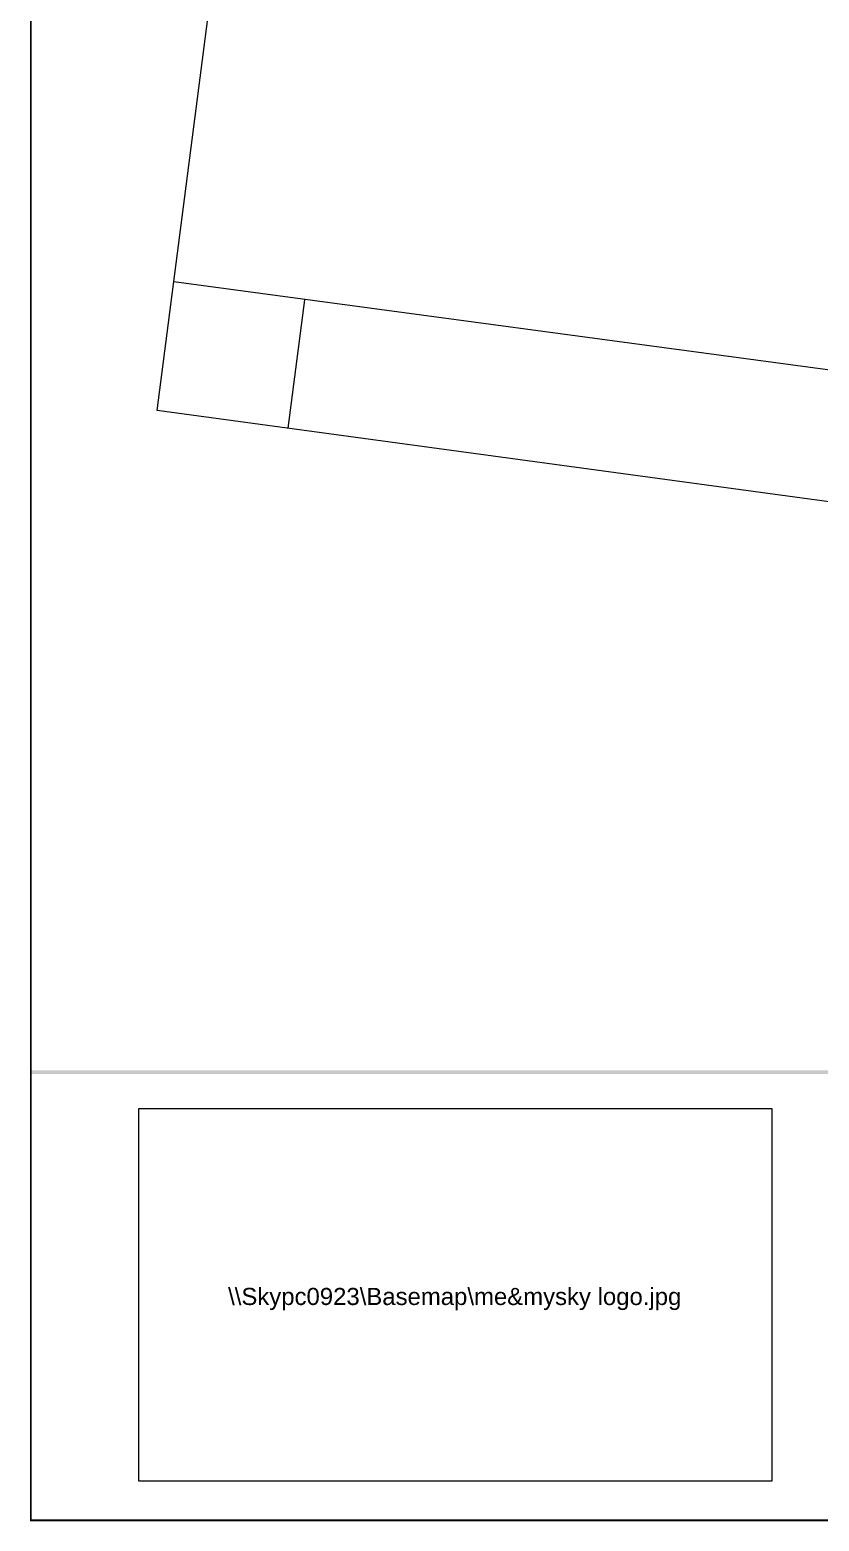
# Model space of a CAD drawing. Header units: millimetres. Extents: x 0.09 to 0.957, y 0.015 to 0.727.
# Drawn here: x 0.0903 to 0.1361, y 0.0151 to 0.1017 of the extents above; entities that cross this region are included whole.
import ezdxf

# ---------------------------------------------------------------- set-up
doc = ezdxf.new("R2010")
doc.units = ezdxf.units.MM
doc.layers.add('PDF_0', color=7, linetype='Continuous')
doc.layers.add('PDF_s48$LOTS', color=254, linetype='Continuous', true_color=0xdcdcdc)
doc.layers.add('PDF_Text', color=52, linetype='Continuous', true_color=0xb8b800)
doc.styles.add('PDF ArialMT', font='arial.ttf')

msp = doc.modelspace()

# ---------------------------------------------------------------- linework, layer by layer
at = {"layer": 'PDF_0', "lineweight": 0, "const_width": 0.000106}
msp.add_lwpolyline([(0.956505, 0.726827), (0.956505, 0.015112), (0.090304, 0.015112), (0.090304, 0.726827)], close=True, dxfattribs=at)
at = {"layer": 'PDF_0', "lineweight": 9}
msp.add_lwpolyline([(0.641038, 0.158881), (0.580321, 0.135438), (0.551704, 0.164372), (0.537449, 0.22604), (0.462793, 0.208933), (0.451177, 0.123717), (0.417281, 0.09489), (0.410734, 0.043465), (0.342097, 0.052229), (0.313375, 0.071131), (0.197219, 0.085808), (0.177684, 0.068702), (0.097643, 0.079578), (0.105773, 0.142513), (0.13439, 0.173242), (0.144316, 0.246842), (0.106196, 0.251805), (0.115172, 0.319492), (0.124675, 0.391614)], dxfattribs=at)
msp.add_lwpolyline([(0.096587, 0.017382), (0.096587, 0.03903), (0.133334, 0.03903), (0.133334, 0.017382)], close=True, dxfattribs=at)
at = {"layer": 'PDF_0', "transparency": 33554559}
for points in [[(0.956558, 0.041036), (0.956558, 0.041247), (0.090251, 0.041036)], [(0.956558, 0.041247), (0.090251, 0.041036), (0.090251, 0.041247)]]:
    msp.add_solid(points, dxfattribs=at)
at = {"layer": 'PDF_s48$LOTS', "lineweight": 0}
for points in [[(0.175255, 0.076727), (0.098607, 0.087065)], [(0.106196, 0.08602), (0.105231, 0.07856)]]:
    msp.add_lwpolyline(points, dxfattribs=at)

# ---------------------------------------------------------------- texts
at = {"layer": 'PDF_Text', "color": 7, "insert": (0.101763, 0.027964), "char_height": 0.00099417, "attachment_point": 4, "style": 'PDF ArialMT'}
msp.add_mtext('\\\\\\\\Skypc0923\\\\Basemap\\\\me&mysky logo.jpg', dxfattribs=at)

doc.saveas('drawing.dxf')
